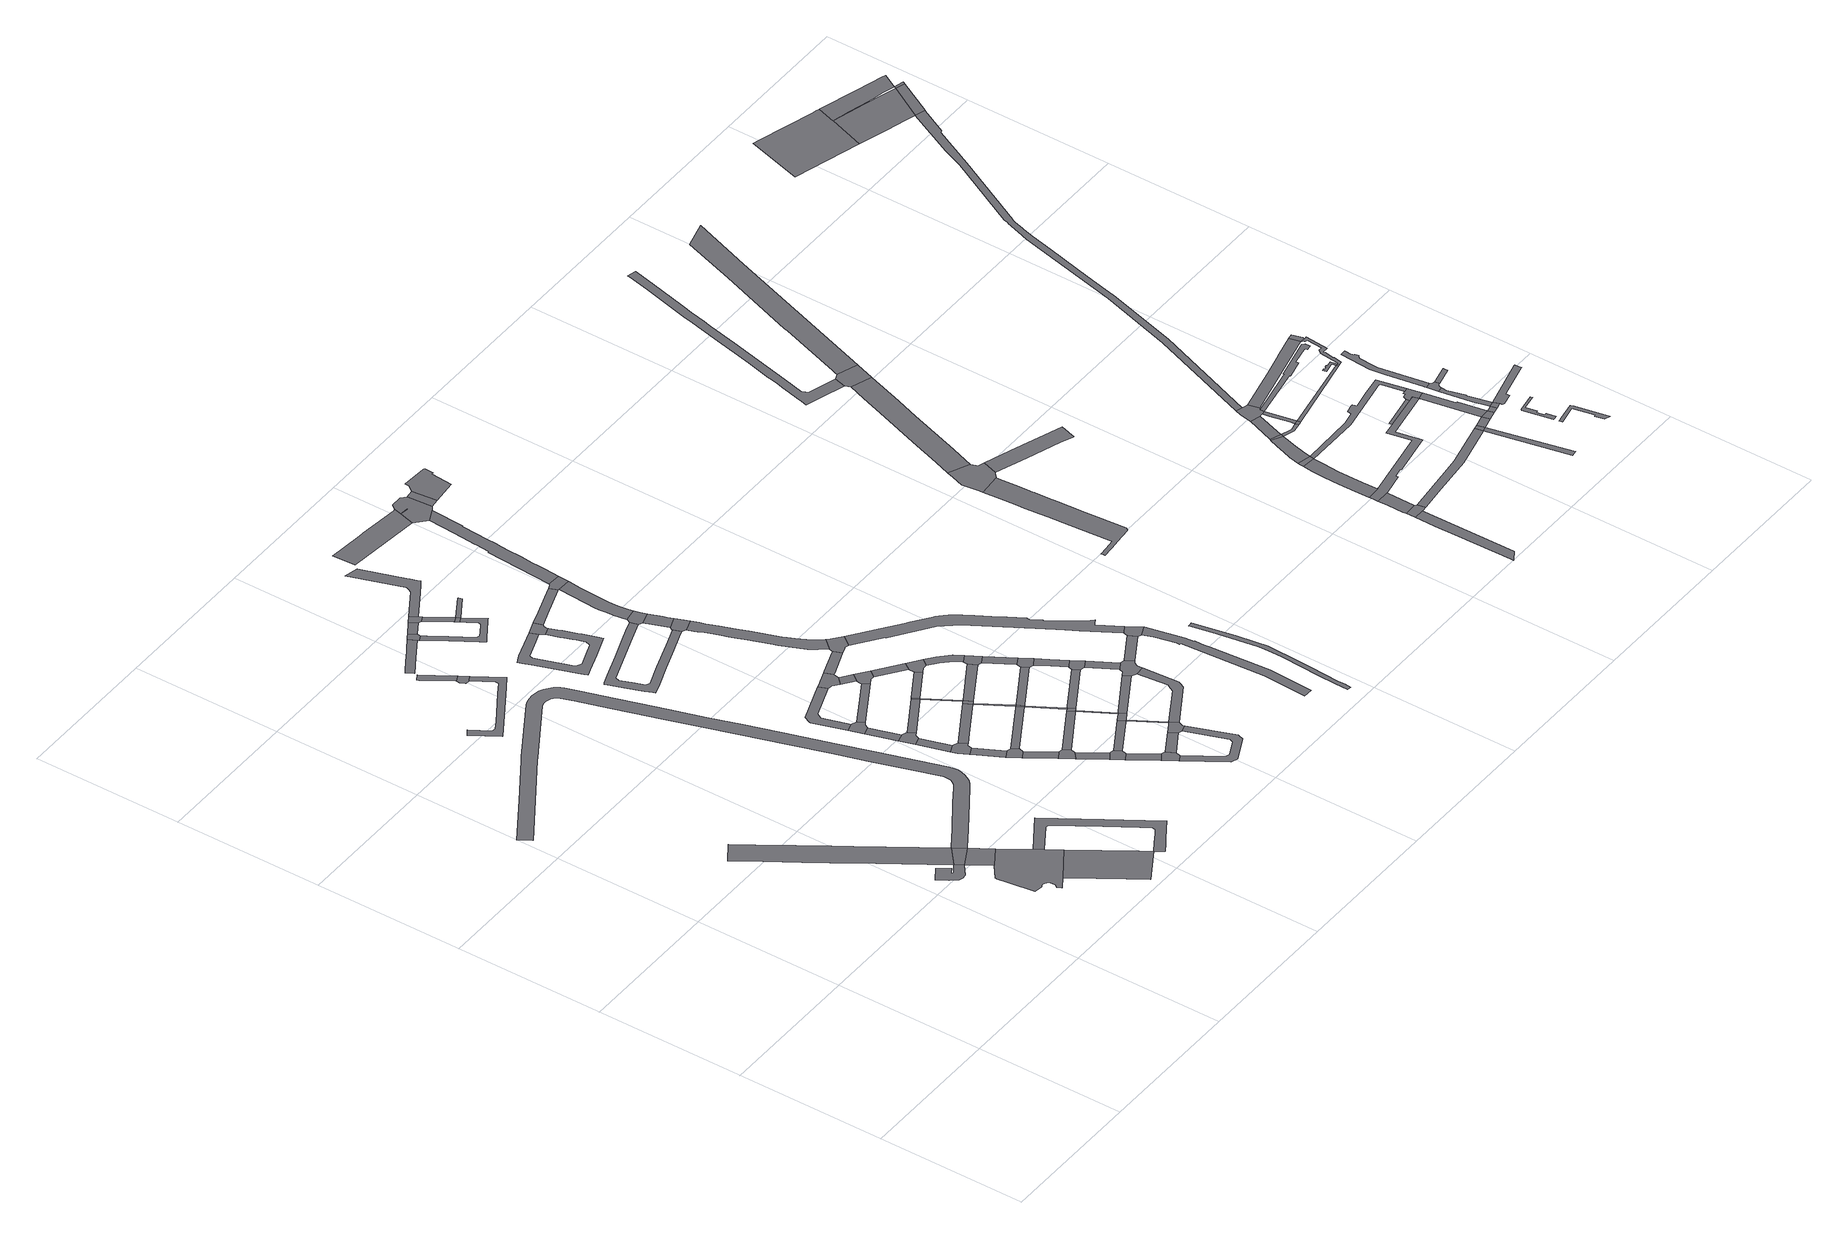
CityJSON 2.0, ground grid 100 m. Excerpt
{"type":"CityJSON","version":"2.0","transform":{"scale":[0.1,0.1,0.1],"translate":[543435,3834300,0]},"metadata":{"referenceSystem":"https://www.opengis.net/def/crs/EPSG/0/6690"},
"CityObjects":{
"road1":{"type":"Road","geometry":[{"type":"MultiSurface","lod":"1","boundaries":[[[0,1,2,3,4,5,6,7,8,9,10,11,12,13,14,15,16,17,18]]]}]},
"road2":{"type":"Road","geometry":[{"type":"MultiSurface","lod":"1","boundaries":[[[19,20,21,22,23,24,25,26,27,28,29,30,31,32,33,34,35,17]]]}]},
"road3":{"type":"Road","geometry":[{"type":"MultiSurface","lod":"1","boundaries":[[[18,17,35,36]]]}]},
"road4":{"type":"Road","attributes":{"RoadStructureAttribute.sectionType":"1"},"geometry":[{"type":"MultiSurface","lod":"1","boundaries":[[[37,38,36,35,39,40]]]}]},
"road5":{"type":"Road","geometry":[{"type":"MultiSurface","lod":"1","boundaries":[[[40,39,41,42,43,44,45,46,47,48,49,50,51,52,53,54,55,56]]]}]},
"road6":{"type":"Road","attributes":{"RoadStructureAttribute.sectionType":"1"},"geometry":[{"type":"MultiSurface","lod":"1","boundaries":[[[57,58,59,60,61,62,63,64,65,66,67,68,69,70,71,72,73,74,75,76,77,78,79,80,81,82,83,84,85,86,87,88,89,90,91,92,93,94,95,96,97,98,99,100,101,102,103,104,105,106,107,108,109,110,111,112,113,114,115,116,117,118,119,120,121,122,123,124,125,126,127,128,129,18,36]]]}]},
"road7":{"type":"Road","attributes":{"RoadStructureAttribute.sectionType":"1"},"geometry":[{"type":"MultiSurface","lod":"1","boundaries":[[[130,54,53,131,132,133,134]]]}]},
"road8":{"type":"Road","attributes":{"RoadStructureAttribute.sectionType":"1"},"geometry":[{"type":"MultiSurface","lod":"1","boundaries":[[[135,136,137,138,139,140,141,142,143,144,145,146,147,148]]]}]},
"road9":{"type":"Road","attributes":{"RoadStructureAttribute.sectionType":"1"},"geometry":[{"type":"MultiSurface","lod":"1","boundaries":[[[149,150,151,152,153,154,56,55,155,156,157,158,159,160,161,162,134,163]]]}]},
"road10":{"type":"Road","attributes":{"RoadStructureAttribute.sectionType":"1"},"geometry":[{"type":"MultiSurface","lod":"1","boundaries":[[[164,165,166,167,168,169]]]}]},
"road11":{"type":"Road","geometry":[{"type":"MultiSurface","lod":"1","boundaries":[[[169,168,170,171,172,173,140,139]]]}]},
"road12":{"type":"Road","attributes":{"RoadStructureAttribute.sectionType":"1"},"geometry":[{"type":"MultiSurface","lod":"1","boundaries":[[[174,175,176,177,178,179,180]]]}]},
"road13":{"type":"Road","geometry":[{"type":"MultiSurface","lod":"1","boundaries":[[[181,182,174,180,183,184,185]]]}]},
"road14":{"type":"Road","attributes":{"RoadStructureAttribute.sectionType":"1"},"geometry":[{"type":"MultiSurface","lod":"1","boundaries":[[[186,187,188,189]]]}]},
"road15":{"type":"Road","attributes":{"RoadStructureAttribute.sectionType":"1"},"geometry":[{"type":"MultiSurface","lod":"1","boundaries":[[[190,191,192,193]]]}]},
"road16":{"type":"Road","geometry":[{"type":"MultiSurface","lod":"1","boundaries":[[[194,195,196,197,187,186,198,199,200]]]}]},
"road17":{"type":"Road","geometry":[{"type":"MultiSurface","lod":"1","boundaries":[[[189,188,191,190,201,202,203]]]}]},
"road18":{"type":"Road","geometry":[{"type":"MultiSurface","lod":"1","boundaries":[[[204,193,192,205,206,207,208,209,210]]]}]},
"road19":{"type":"Road","attributes":{"RoadStructureAttribute.sectionType":"1"},"geometry":[{"type":"MultiSurface","lod":"1","boundaries":[[[207,206,211,212,213]]]}]},
"road20":{"type":"Road","attributes":{"RoadStructureAttribute.sectionType":"1"},"geometry":[{"type":"MultiSurface","lod":"1","boundaries":[[[214,181,185,215]]]}]},
"road21":{"type":"Road","geometry":[{"type":"MultiSurface","lod":"1","boundaries":[[[213,212,216,217,218,219]]]}]},
"road22":{"type":"Road","attributes":{"RoadStructureAttribute.sectionType":"1"},"geometry":[{"type":"MultiSurface","lod":"1","boundaries":[[[220,221,222,223,224,225,226,227,228,184,183,229,230,231,232,233,234,235,236,237,238,239,240,241]]]}]},
"road23":{"type":"Road","attributes":{"RoadStructureAttribute.sectionType":"1"},"geometry":[{"type":"MultiSurface","lod":"1","boundaries":[[[242,243,244,245,246,197,196,247,248,249,250,251]]]}]},
"road24":{"type":"Road","attributes":{"RoadStructureAttribute.sectionType":"1"},"geometry":[{"type":"MultiSurface","lod":"1","boundaries":[[[217,216,252,253]]]}]},
"road25":{"type":"Road","attributes":{"RoadStructureAttribute.sectionType":"1"},"geometry":[{"type":"MultiSurface","lod":"1","boundaries":[[[254,255,256,257,258,259,260,261,262,263,264,265,266,267,268,269,270,271,272,273,274,275,276,277,278,279,280,281,282,283,284,285,286,287,288,289,290,291,292,293,294,295,296,297,298,299]]]}]},
"road26":{"type":"Road","geometry":[{"type":"MultiSurface","lod":"1","boundaries":[[[300,214,215,301,302,303,304,305]]]}]},
"road27":{"type":"Road","geometry":[{"type":"MultiSurface","lod":"1","boundaries":[[[253,252,306,307,308,309]]]}]},
"road28":{"type":"Road","attributes":{"RoadStructureAttribute.sectionType":"1"},"geometry":[{"type":"MultiSurface","lod":"1","boundaries":[[[310,303,302,311,312,313,314]]]}]},
"road29":{"type":"Road","attributes":{"RoadStructureAttribute.sectionType":"1"},"geometry":[{"type":"MultiSurface","lod":"1","boundaries":[[[307,306,315,316]]]}]},
"road30":{"type":"Road","geometry":[{"type":"MultiSurface","lod":"1","boundaries":[[[314,313,317,241,240]]]}]},
"road31":{"type":"Road","attributes":{"RoadStructureAttribute.sectionType":"1"},"geometry":[{"type":"MultiSurface","lod":"1","boundaries":[[[318,319,203,202,320,321,322]]]}]},
"road32":{"type":"Road","attributes":{"RoadStructureAttribute.sectionType":"1"},"geometry":[{"type":"MultiSurface","lod":"1","boundaries":[[[323,324,325,326,327,328,329,330,331,332,333,334,335,336,337,338,339,340,341,342,343,344,345,346,347,348,349,350,351]]]}]},
"road33":{"type":"Road","attributes":{"RoadStructureAttribute.sectionType":"1"},"geometry":[{"type":"MultiSurface","lod":"1","boundaries":[[[352,353,200,199,354,355]]]}]},
"road34":{"type":"Road","geometry":[{"type":"MultiSurface","lod":"1","boundaries":[[[316,315,356,357,358,359]]]}]},
"road35":{"type":"Road","attributes":{"RoadStructureAttribute.sectionType":"1"},"geometry":[{"type":"MultiSurface","lod":"1","boundaries":[[[360,210,209,361,362]]]}]},
"road36":{"type":"Road","geometry":[{"type":"MultiSurface","lod":"1","boundaries":[[[363,254,299,364,278,277,365,366,367,368,369,370]]]}]},
"road37":{"type":"Road","attributes":{"RoadStructureAttribute.sectionType":"1"},"geometry":[{"type":"MultiSurface","lod":"1","boundaries":[[[357,356,371,372]]]}]},
"road38":{"type":"Road","attributes":{"RoadStructureAttribute.sectionType":"1"},"geometry":[{"type":"MultiSurface","lod":"1","boundaries":[[[373,374,219,218,375]]]}]},
"road39":{"type":"Road","geometry":[{"type":"MultiSurface","lod":"1","boundaries":[[[376,377,378,379,314,240]]]}]},
"road40":{"type":"Road","geometry":[{"type":"MultiSurface","lod":"1","boundaries":[[[372,371,380,381,382,383]]]}]},
"road41":{"type":"Road","geometry":[{"type":"MultiSurface","lod":"1","boundaries":[[[384,385,386,387,242,251,388,389,390,391,392]]]}]},
"road42":{"type":"Road","attributes":{"RoadStructureAttribute.sectionType":"1"},"geometry":[{"type":"MultiSurface","lod":"1","boundaries":[[[393,394,395,396,397,398,399,400,300,305,401,402,403,404,405,406,407,408,409,410]]]}]},
"road43":{"type":"Road","geometry":[{"type":"MultiSurface","lod":"1","boundaries":[[[411,318,322,412]]]}]},
"road44":{"type":"Road","attributes":{"RoadStructureAttribute.sectionType":"1"},"geometry":[{"type":"MultiSurface","lod":"1","boundaries":[[[413,309,308,414,415]]]}]},
"road45":{"type":"Road","attributes":{"RoadStructureAttribute.sectionType":"1"},"geometry":[{"type":"MultiSurface","lod":"1","boundaries":[[[412,322,416,417]]]}]},
"road46":{"type":"Road","attributes":{"RoadStructureAttribute.sectionType":"1"},"geometry":[{"type":"MultiSurface","lod":"1","boundaries":[[[418,391,390,419,420]]]}]},
"road47":{"type":"Road","attributes":{"RoadStructureAttribute.sectionType":"1"},"geometry":[{"type":"MultiSurface","lod":"1","boundaries":[[[421,359,358,422,423]]]}]},
"road48":{"type":"Road","geometry":[{"type":"MultiSurface","lod":"1","boundaries":[[[417,416,360,362,424,425]]]}]},
"road49":{"type":"Road","attributes":{"RoadStructureAttribute.sectionType":"1"},"geometry":[{"type":"MultiSurface","lod":"1","boundaries":[[[424,362,373,426]]]}]},
"road50":{"type":"Road","attributes":{"RoadStructureAttribute.sectionType":"1"},"geometry":[{"type":"MultiSurface","lod":"1","boundaries":[[[427,383,382,428]]]}]},
"road51":{"type":"Road","geometry":[{"type":"MultiSurface","lod":"1","boundaries":[[[429,420,419,430,352,355,431,432,433]]]}]},
"road52":{"type":"Road","attributes":{"RoadStructureAttribute.sectionType":"1"},"geometry":[{"type":"MultiSurface","lod":"1","boundaries":[[[434,435,436,363,370,437,438,439]]]}]},
"road53":{"type":"Road","attributes":{"RoadStructureAttribute.sectionType":"1"},"geometry":[{"type":"MultiSurface","lod":"1","boundaries":[[[440,441,442,443,444,445,446,447,448,449,381,380]]]}]},
"road54":{"type":"Road","attributes":{"RoadStructureAttribute.sectionType":"1"},"geometry":[{"type":"MultiSurface","lod":"1","boundaries":[[[450,411,412,451]]]}]},
"road55":{"type":"Road","geometry":[{"type":"MultiSurface","lod":"1","boundaries":[[[426,373,375,452]]]}]},
"road56":{"type":"Road","attributes":{"RoadStructureAttribute.sectionType":"1"},"geometry":[{"type":"MultiSurface","lod":"1","boundaries":[[[453,454,455,384,392,456,457,458]]]}]},
"road57":{"type":"Road","attributes":{"RoadStructureAttribute.sectionType":"1"},"geometry":[{"type":"MultiSurface","lod":"1","boundaries":[[[452,375,459,460]]]}]},
"road58":{"type":"Road","geometry":[{"type":"MultiSurface","lod":"1","boundaries":[[[461,462,463,464,323,351,465,466,467]]]}]},
"road59":{"type":"Road","geometry":[{"type":"MultiSurface","lod":"1","boundaries":[[[460,459,468,413,415,469,470]]]}]},
"road60":{"type":"Road","attributes":{"RoadStructureAttribute.sectionType":"1"},"geometry":[{"type":"MultiSurface","lod":"1","boundaries":[[[433,432,471,472]]]}]},
"road61":{"type":"Road","attributes":{"RoadStructureAttribute.sectionType":"1"},"geometry":[{"type":"MultiSurface","lod":"1","boundaries":[[[473,474,467,466,475,476,477]]]}]},
"road62":{"type":"Road","geometry":[{"type":"MultiSurface","lod":"1","boundaries":[[[477,476,478,341,340,479,480,481]]]}]},
"road63":{"type":"Road","attributes":{"RoadStructureAttribute.sectionType":"1"},"geometry":[{"type":"MultiSurface","lod":"1","boundaries":[[[469,415,482,483]]]}]},
"road64":{"type":"Road","geometry":[{"type":"MultiSurface","lod":"1","boundaries":[[[483,482,421,423,484,485]]]}]},
"road65":{"type":"Road","geometry":[{"type":"MultiSurface","lod":"1","boundaries":[[[486,487,488,427,428,445,444,489,490]]]}]},
"road66":{"type":"Road","attributes":{"RoadStructureAttribute.sectionType":"1"},"geometry":[{"type":"MultiSurface","lod":"1","boundaries":[[[484,423,487,486]]]}]},
"road67":{"type":"Road","attributes":{"RoadStructureAttribute.sectionType":"1"},"geometry":[{"type":"MultiSurface","lod":"1","boundaries":[[[491,417,425,492]]]}]},
"road68":{"type":"Road","attributes":{"RoadStructureAttribute.sectionType":"1"},"geometry":[{"type":"MultiSurface","lod":"1","boundaries":[[[493,494,495,496,497,498,499,500,501,502,463,462,503,504,505,506,507,508,509]]]}]},
"road69":{"type":"Road","attributes":{"RoadStructureAttribute.sectionType":"1"},"geometry":[{"type":"MultiSurface","lod":"1","boundaries":[[[510,511,512,513,514,515,516,517,518,519,520,521,522,523,481,480,524,525,526,527,528,529,530,531,532,533,534,535,536,537,538,539,540,541,542,543,544,545]]]}]},
"road70":{"type":"Road","geometry":[{"type":"MultiSurface","lod":"1","boundaries":[[[472,471,450,451,546,547,548]]]}]},
"road71":{"type":"Road","attributes":{"RoadStructureAttribute.sectionType":"1"},"geometry":[{"type":"MultiSurface","lod":"1","boundaries":[[[549,550,426,452,551,552,553]]]}]},
"road72":{"type":"Road","geometry":[{"type":"MultiSurface","lod":"1","boundaries":[[[554,555,556,557,434,439,558,493,509,559,560]]]}]},
"road73":{"type":"Road","geometry":[{"type":"MultiSurface","lod":"1","boundaries":[[[561,545,544,562,453,458,563,564,565,566]]]}]},
"road74":{"type":"Road","attributes":{"RoadStructureAttribute.sectionType":"1"},"geometry":[{"type":"MultiSurface","lod":"1","boundaries":[[[567,568,569,460,470,570]]]}]},
"road75":{"type":"Road","attributes":{"RoadStructureAttribute.sectionType":"1"},"geometry":[{"type":"MultiSurface","lod":"1","boundaries":[[[571,572,548,547,573,574,575,576]]]}]},
"road76":{"type":"Road","attributes":{"RoadStructureAttribute.sectionType":"1"},"geometry":[{"type":"MultiSurface","lod":"1","boundaries":[[[577,578,579,580,581,582,583,584]]]}]},
"road77":{"type":"Road","attributes":{"RoadStructureAttribute.sectionType":"1"},"geometry":[{"type":"MultiSurface","lod":"1","boundaries":[[[585,586,483,485,587]]]}]},
"road78":{"type":"Road","geometry":[{"type":"MultiSurface","lod":"1","boundaries":[[[576,575,491,492,588,589]]]}]},
"road79":{"type":"Road","attributes":{"RoadStructureAttribute.sectionType":"1"},"geometry":[{"type":"MultiSurface","lod":"1","boundaries":[[[590,591,592,593,594,595,596,597,486,490]]]}]},
"road80":{"type":"Road","attributes":{"RoadStructureAttribute.sectionType":"1"},"geometry":[{"type":"MultiSurface","lod":"1","boundaries":[[[589,588,598,599]]]}]},
"road81":{"type":"Road","geometry":[{"type":"MultiSurface","lod":"1","boundaries":[[[599,598,549,553,600,601]]]}]},
"road82":{"type":"Road","attributes":{"RoadStructureAttribute.sectionType":"1"},"geometry":[{"type":"MultiSurface","lod":"1","boundaries":[[[602,603,604,605,606,607,608,609,610,611,612,613,614,615,616,617,618,619,620,621,554,560]]]}]},
"road83":{"type":"Road","attributes":{"RoadStructureAttribute.sectionType":"1"},"geometry":[{"type":"MultiSurface","lod":"1","boundaries":[[[622,601,600,623,624,625]]]}]},
"road84":{"type":"Road","geometry":[{"type":"MultiSurface","lod":"1","boundaries":[[[625,624,567,570,626,627]]]}]},
"road85":{"type":"Road","attributes":{"RoadStructureAttribute.sectionType":"1"},"geometry":[{"type":"MultiSurface","lod":"1","boundaries":[[[627,626,628,629]]]}]},
"road86":{"type":"Road","geometry":[{"type":"MultiSurface","lod":"1","boundaries":[[[630,629,628,631,585,587,594,593,632,633,634,635]]]}]},
"road87":{"type":"Road","attributes":{"RoadStructureAttribute.sectionType":"1"},"geometry":[{"type":"MultiSurface","lod":"1","boundaries":[[[636,637,638,639,640,641,642,643,644,645,646,647,648,649,650,651,652,653,654,655,656,657,658,659,660,661,662,663,664,665,566,565,666,667,668,669,670,671,672,673,674,675,676]]]}]},
"road88":{"type":"Road","geometry":[{"type":"MultiSurface","lod":"1","boundaries":[[[582,615,614,677,678,679,680,681,584,583],[682,683,583]]]}]},
"road89":{"type":"Road","geometry":[{"type":"MultiSurface","lod":"1","boundaries":[[[684,678,677,685]]]}]},
"road90":{"type":"Road","attributes":{"RoadStructureAttribute.sectionType":"1"},"geometry":[{"type":"MultiSurface","lod":"1","boundaries":[[[686,635,634,687]]]}]},
"road91":{"type":"Road","attributes":{"RoadStructureAttribute.sectionType":"1"},"geometry":[{"type":"MultiSurface","lod":"1","boundaries":[[[688,689,690,691,692,693,694,695,696,697,698,699,700,701,702,703,704]]]}]},
"road92":{"type":"Road","geometry":[{"type":"MultiSurface","lod":"1","boundaries":[[[705,706,684,685,707,708,709,710,711,712]]]}]},
"road93":{"type":"Road","geometry":[{"type":"MultiSurface","lod":"1","boundaries":[[[676,675,713,714,686,687,715,716,695,694]]]}]},
"road94":{"type":"Road","attributes":{"RoadStructureAttribute.sectionType":"1"},"geometry":[{"type":"MultiSurface","lod":"1","boundaries":[[[717,718,719,720,721,722,723,724,725,726,727,728,729,730,731,732,733,734,735,736,737]]]}]},
"road95":{"type":"Road","attributes":{"RoadStructureAttribute.sectionType":"1"},"geometry":[{"type":"MultiSurface","lod":"1","boundaries":[[[738,739,740,741,742,743,744,745,746,747,748,749,750,751,752,753,754,755,756,757,758,759,760,761,762,763,764,765,766,767,768,769,770]]]}]},
"road96":{"type":"Road","geometry":[{"type":"MultiSurface","lod":"1","boundaries":[[[771,772,773,774,775,770,769,776,777,778,779,780]]]}]},
"road97":{"type":"Road","attributes":{"RoadStructureAttribute.sectionType":"1"},"geometry":[{"type":"MultiSurface","lod":"1","boundaries":[[[781,782,783,784,785,771,780,786,787,788,789,790]]]}]},
"road98":{"type":"Road","attributes":{"RoadStructureAttribute.sectionType":"1"},"geometry":[{"type":"MultiSurface","lod":"1","boundaries":[[[791,792,793,794,795,796,797,798,778,777]]]}]},
"road99":{"type":"Road","attributes":{"RoadStructureAttribute.sectionType":"1"},"geometry":[{"type":"MultiSurface","lod":"1","boundaries":[[[799,800,801,802,803,804,805,806,807,808]]]}]},
"road100":{"type":"Road","geometry":[{"type":"MultiSurface","lod":"1","boundaries":[[[809,810,811,802,801,812,813,814]]]}]},
"road101":{"type":"Road","geometry":[{"type":"MultiSurface","lod":"1","boundaries":[[[815,816,817,810,809,818,819]]]}]},
"road102":{"type":"Road","geometry":[{"type":"MultiSurface","lod":"1","boundaries":[[[820,821,822,781,790,823]]]}]},
"road103":{"type":"Road","attributes":{"RoadStructureAttribute.sectionType":"1"},"geometry":[{"type":"MultiSurface","lod":"1","boundaries":[[[824,825,826,827,828,829,830,831,832,833,834,835,836,837]]]}]},
"road104":{"type":"Road","attributes":{"RoadStructureAttribute.sectionType":"1"},"geometry":[{"type":"MultiSurface","lod":"1","boundaries":[[[838,839,840,841,842,843,844,845,846,847,848,849,850,851,852,853,854,855,856,822,821,857,858,859,860,861,862,863,864,865,866,867,868,869]]]}]},
"road105":{"type":"Road","geometry":[{"type":"MultiSurface","lod":"1","boundaries":[[[870,871,824,837,872]]]}]},
"road106":{"type":"Road","attributes":{"RoadStructureAttribute.sectionType":"1"},"geometry":[{"type":"MultiSurface","lod":"1","boundaries":[[[873,874,875,876,870,872,877,878,879,880]]]}]},
"road107":{"type":"Road","geometry":[{"type":"MultiSurface","lod":"1","boundaries":[[[881,873,880,882]]]}]},
"road108":{"type":"Road","attributes":{"RoadStructureAttribute.sectionType":"1"},"geometry":[{"type":"MultiSurface","lod":"1","boundaries":[[[883,884,885,814,813,886,887,888,889]]]}]},
"road109":{"type":"Road","attributes":{"RoadStructureAttribute.sectionType":"1"},"geometry":[{"type":"MultiSurface","lod":"1","boundaries":[[[890,881,882,891,892,893]]]}]},
"road110":{"type":"Road","attributes":{"RoadStructureAttribute.sectionType":"1"},"geometry":[{"type":"MultiSurface","lod":"1","boundaries":[[[894,882,880,895,896,897,898]]]}]},
"road111":{"type":"Road","attributes":{"RoadStructureAttribute.sectionType":"1"},"geometry":[{"type":"MultiSurface","lod":"1","boundaries":[[[899,900,901,832,831,902,815,819,903,904,905,906,907,908,909]]]}]},
"road112":{"type":"Road","geometry":[{"type":"MultiSurface","lod":"1","boundaries":[[[910,898,897,911]]]}]},
"road113":{"type":"Road","geometry":[{"type":"MultiSurface","lod":"1","boundaries":[[[912,913,914,915,890,893,916,917,918,919,920,921,922,923,924,925]]]}]},
"road114":{"type":"Road","attributes":{"RoadStructureAttribute.sectionType":"1"},"geometry":[{"type":"MultiSurface","lod":"1","boundaries":[[[918,917,926,927,898,910]]]}]},
"road115":{"type":"Road","attributes":{"RoadStructureAttribute.sectionType":"1"},"geometry":[{"type":"MultiSurface","lod":"1","boundaries":[[[928,929,930,931,932,933,934,935,936,937,820,823]]]}]},
"road116":{"type":"Road","attributes":{"RoadStructureAttribute.sectionType":"1"},"geometry":[{"type":"MultiSurface","lod":"1","boundaries":[[[938,939,940,941,942,943,944,945,872,837,946,947,948,949,950]]]}]},
"road117":{"type":"Road","attributes":{"RoadStructureAttribute.sectionType":"1"},"geometry":[{"type":"MultiSurface","lod":"1","boundaries":[[[951,952,889,953,954]]]}]},
"road118":{"type":"Road","geometry":[{"type":"MultiSurface","lod":"1","boundaries":[[[955,956,957,958]]]}]},
"road119":{"type":"Road","attributes":{"RoadStructureAttribute.sectionType":"1"},"geometry":[{"type":"MultiSurface","lod":"1","boundaries":[[[959,910,911,960]]]}]},
"road120":{"type":"Road","geometry":[{"type":"MultiSurface","lod":"1","boundaries":[[[961,883,889,952]]]}]},
"road121":{"type":"Road","attributes":{"RoadStructureAttribute.sectionType":"1"},"geometry":[{"type":"MultiSurface","lod":"1","boundaries":[[[962,961,952,963,964]]]}]},
"road122":{"type":"Road","attributes":{"RoadStructureAttribute.sectionType":"1"},"geometry":[{"type":"MultiSurface","lod":"1","boundaries":[[[965,966,967,968,969,970,971,972,973,974,975,976,977,919,918]]]}]},
"road123":{"type":"Road","attributes":{"RoadStructureAttribute.sectionType":"1"},"geometry":[{"type":"MultiSurface","lod":"1","boundaries":[[[978,979,980,981,982,922,921,983]]]}]},
"road124":{"type":"Road","geometry":[{"type":"MultiSurface","lod":"1","boundaries":[[[984,962,964,985]]]}]},
"road125":{"type":"Road","attributes":{"RoadStructureAttribute.sectionType":"1"},"geometry":[{"type":"MultiSurface","lod":"1","boundaries":[[[986,987,988,909,962,984]]]}]},
"road126":{"type":"Road","geometry":[{"type":"MultiSurface","lod":"1","boundaries":[[[989,950,949,990,991,992,993,955,958,994,995,899,909,988]]]}]},
"road127":{"type":"Road","attributes":{"RoadStructureAttribute.sectionType":"1"},"geometry":[{"type":"MultiSurface","lod":"1","boundaries":[[[996,997,984,985,998]]]}]},
"road128":{"type":"Road","geometry":[{"type":"MultiSurface","lod":"1","boundaries":[[[999,996,998,1000]]]}]},
"road129":{"type":"Road","attributes":{"RoadStructureAttribute.sectionType":"1"},"geometry":[{"type":"MultiSurface","lod":"1","boundaries":[[[1001,1002,1003,1004,1005,1006,1007,996,999]]]}]},
"road130":{"type":"Road","geometry":[{"type":"MultiSurface","lod":"1","boundaries":[[[1008,1009,1010,1011,1012,1013,1014,1015,1016,1017,959,1018]]]}]},
"road131":{"type":"Road","geometry":[{"type":"MultiSurface","lod":"1","boundaries":[[[1019,1020,1021,1022,1023,1024,1025,1026,1027,1028,1029,1030]]]}]},
"road132":{"type":"Road","geometry":[{"type":"MultiSurface","lod":"1","boundaries":[[[1031,1032,1033,1005,1004,1034,1035,1036,1037]]]}]},
"road133":{"type":"Road","geometry":[{"type":"MultiSurface","lod":"1","boundaries":[[[1038,1039,1040,1041,1042,1043,1044,1045,1046,1047,1048]]]}]},
"road134":{"type":"Road","geometry":[{"type":"MultiSurface","lod":"1","boundaries":[[[1018,959,960,1049]]]}]},
"road135":{"type":"Road","attributes":{"RoadStructureAttribute.sectionType":"1"},"geometry":[{"type":"MultiSurface","lod":"1","boundaries":[[[1050,1051,1052,1053,1054,1055,1056,1057,1058,1059,1060,1061,1062,1063,1064,1065,1033,1032]]]}]},
"road136":{"type":"Road","attributes":{"RoadStructureAttribute.sectionType":"1"},"geometry":[{"type":"MultiSurface","lod":"1","boundaries":[[[983,1066,1067,1068,1069,1070,1071,1072,1073,1074,1018,1049,1075,1076,1077,1078,1079,1080,1081,1082,1083,1084]]]}]},
"road137":{"type":"Road","geometry":[{"type":"MultiSurface","lod":"1","boundaries":[[[1085,1086,1037,1036]]]}]},
"road138":{"type":"Road","attributes":{"RoadStructureAttribute.sectionType":"1"},"geometry":[{"type":"MultiSurface","lod":"1","boundaries":[[[1087,1088,1089,1090,1091,1092,1093,1094,1095,1096,1097,1098,999,1000]]]}]},
"road139":{"type":"Road","geometry":[{"type":"MultiSurface","lod":"1","boundaries":[[[1099,978,983,1084,1100]]]}]},
"road140":{"type":"Road","attributes":{"RoadStructureAttribute.sectionType":"1"},"geometry":[{"type":"MultiSurface","lod":"1","boundaries":[[[1101,1102,1103,1104,1105,1106,1107,1108,1109,1110,1111,912,925,1112,1113,1114,1115,1116,1117,1118,1119,1120,1121,1122,1123,1124,1125,1126,1127,1128]]]}]},
"road141":{"type":"Road","geometry":[{"type":"MultiSurface","lod":"1","boundaries":[[[1129,1130,1131,1132,1133,1134,1135,1136,1137]]]}]},
"road142":{"type":"Road","attributes":{"function":"1","RoadStructureAttribute.sectionType":"7"},"geometry":[{"type":"MultiSurface","lod":"1","boundaries":[[[1138,1139,1135,1134,1140,1141,1142,1143,1101,1144]]]}]},
"road143":{"type":"Road","attributes":{"function":"2","RoadStructureAttribute.sectionType":"7"},"geometry":[{"type":"MultiSurface","lod":"1","boundaries":[[[1145,1146,1147,1148,1137,1136,1149,1150,1151,1152,1153,1154,1155,1156]]]}]},
"road144":{"type":"Road","geometry":[{"type":"MultiSurface","lod":"1","boundaries":[[[1144,1101,1128,1157]]]}]},
"road145":{"type":"Road","attributes":{"RoadStructureAttribute.sectionType":"1"},"geometry":[{"type":"MultiSurface","lod":"1","boundaries":[[[1155,1158,1144,1157,1159,1160]]]}]}
},
"vertices":[
[1080,1654,0],[1065,1676,0],[1056,1690,0],[1038,1717,0],[1009,1762,0],[895,1933,0],[852,1998,0],[677,2261,0],[551,2177,0],[666,2006,0],[791,1816,0],[882,1680,0],[886,1675,0],[913,1634,0],[942,1590,0],[954,1572,0],[1032,1456,0],[1281,1082,0],[1396,1180,0],
[1226,1041,0],[1211,1040,0],[1213,1050,0],[1245,1071,0],[1194,1149,0],[1108,1090,0],[1151,1022,0],[1178,985,0],[1187,976,0],[1194,973,0],[1209,970,0],[1216,969,0],[1229,970,0],[1241,973,0],[1246,976,0],[1274,999,0],[1316,1030,0],
[1448,1102,0],
[1486,1045,0],[1455,1091,0],[1412,884,0],[1538,968,0],
[1323,817,0],[1321,802,0],[1334,722,0],[1358,554,0],[1411,548,0],[1420,553,0],[1438,555,0],[1458,545,0],[1471,531,0],[1471,491,0],[1456,473,0],[1473,445,0],[1547,492,0],[1760,634,0],[1697,728,0],[1661,783,0],
[1453,1105,0],[1592,1196,0],[1790,1329,0],[1905,1404,0],[1934,1426,0],[1953,1444,0],[1971,1469,0],[1984,1496,0],[1994,1524,0],[1998,1554,0],[1997,1584,0],[1991,1614,0],[1854,2052,0],[1787,2270,0],[1687,2591,0],[1615,2816,0],[1548,3029,0],[1481,3248,0],[1423,3432,0],[1383,3559,0],[1319,3770,0],[1290,3858,0],[1279,3880,0],[1276,3886,0],[1257,3910,0],[1235,3931,0],[1210,3948,0],[1183,3960,0],[1153,3968,0],[1123,3971,0],[1093,3969,0],[1064,3962,0],[1036,3950,0],[634,3703,0],[608,3685,0],[304,3487,0],[2,3290,0],[54,3211,0],[356,3408,0],[659,3605,0],[684,3622,0],[1079,3865,0],[1093,3871,0],[1107,3875,0],[1122,3875,0],[1136,3874,0],[1151,3870,0],[1164,3864,0],[1176,3856,0],[1187,3846,0],[1201,3822,0],[1229,3741,0],[1292,3531,0],[1333,3404,0],[1390,3220,0],[1458,3001,0],[1525,2787,0],[1616,2499,0],[1697,2242,0],[1764,2024,0],[1841,1777,0],[1899,1591,0],[1902,1574,0],[1903,1560,0],[1901,1545,0],[1896,1532,0],[1890,1519,0],[1881,1507,0],[1872,1498,0],[1851,1482,0],[1737,1408,0],[1540,1275,0],[1402,1185,0],
[2001,272,0],[1559,477,0],[1752,183,0],[1833,67,0],[2050,199,0],
[725,3900,0],[777,3933,0],[1094,4134,0],[1177,4187,0],[1060,4369,0],[1023,4345,0],[1107,4216,0],[1102,4193,0],[1023,4143,0],[810,4006,0],[757,3973,0],[729,3977,0],[653,4099,0],[614,4074,0],
[2144,181,0],[2184,207,0],[2320,296,0],[2182,507,0],[2119,603,0],[1898,938,0],[1865,838,0],[1888,835,0],[2064,568,0],[2183,387,0],[2219,331,0],[2215,305,0],[2184,284,0],[2114,239,0],[2086,144,0],
[1004,4455,0],[895,4626,0],[855,4600,0],[862,4589,0],[980,4410,0],[1022,4428,0],
[978,4382,0],[976,4381,0],[993,4350,0],[996,4349,0],
[1125,4858,0],[978,4764,0],[973,4761,0],[868,4693,0],[899,4646,0],[1018,4722,0],[1152,4808,0],
[1164,4883,0],[1148,4873,0],[1158,4798,0],[1194,4816,0],[1200,4841,0],
[2010,2204,0],[1953,2186,0],[2013,1989,0],[2070,2006,0],
[2100,1906,0],[2044,1889,0],[2106,1687,0],[2161,1710,0],
[1998,2293,0],[1992,2296,0],[1980,2301,0],[1923,2283,0],[2021,2232,0],[2042,2244,0],[2016,2286,0],
[2113,1935,0],[2133,1947,0],[2107,1991,0],
[2170,1707,0],[2119,1642,0],[2152,1580,0],[2206,1608,0],[2215,1636,0],[2230,1645,0],[2200,1696,0],
[2171,1543,0],[2250,1393,0],[2304,1422,0],
[1253,4940,0],[1283,4892,0],
[2304,1311,0],[2354,1344,0],[2362,1374,0],[2333,1414,0],
[1451,4665,0],[1487,4609,0],[1481,4585,0],[1421,4547,0],[1395,4531,0],[1372,4538,0],[1283,4679,0],[1215,4784,0],[1195,4815,0],[1167,4785,0],[1255,4650,0],[1350,4500,0],[1356,4490,0],[1363,4479,0],[1371,4467,0],[1419,4498,0],[1446,4516,0],[1538,4575,0],[1551,4583,0],[1540,4599,0],[1463,4717,0],[1431,4696,0],
[2147,2655,0],[1877,2555,0],[1857,2514,0],[1854,2507,0],[1856,2501,0],[1926,2480,0],[1937,2502,0],[1943,2515,0],[2161,2595,0],[2169,2598,0],
[2419,1137,0],[2469,1170,0],
[1581,4312,0],[1530,4294,0],[1377,4241,0],[1338,4224,0],[1323,4217,0],[1333,4187,0],[1351,4132,0],[1363,4100,0],[1429,3914,0],[1445,3867,0],[1457,3834,0],[1458,3831,0],[1466,3812,0],[1509,3827,0],[1640,3874,0],[1771,3921,0],[1788,3928,0],[1776,3968,0],[1758,4026,0],[1747,4056,0],[1744,4066,0],[1708,4167,0],[1705,4176,0],[1680,4244,0],[1624,4224,0],[1653,4141,0],[1655,4135,0],[1679,4069,0],[1681,4063,0],[1701,4007,0],[1705,3994,0],[1695,3964,0],[1692,3957,0],[1617,3930,0],[1528,3898,0],[1493,3914,0],[1490,3919,0],[1483,3939,0],[1473,3970,0],[1429,4091,0],[1408,4152,0],[1406,4161,0],[1409,4178,0],[1414,4190,0],[1537,4233,0],[1601,4256,0],
[1301,4971,0],[1300,4888,0],[1307,4887,0],[1342,4906,0],[1340,4910,0],[1331,4924,0],
[2475,1052,0],[2520,1092,0],[2524,1120,0],[2498,1163,0],
[1392,4828,0],[1314,4875,0],[1370,4790,0],[1412,4726,0],[1449,4741,0],
[2583,887,0],[2633,920,0],
[1424,4706,0],
[2367,2147,0],[2166,2026,0],[2167,1968,0],[2380,2096,0],[2393,2104,0],
[1994,3887,0],[1941,3869,0],[1822,3826,0],[1691,3777,0],[1527,3717,0],[1462,3693,0],[1451,3688,0],[1459,3666,0],[1493,3573,0],[1535,3458,0],[1553,3410,0],[1559,3395,0],[1587,3405,0],[1636,3423,0],[1780,3475,0],[1936,3532,0],[2054,3575,0],[2102,3592,0],[2082,3643,0],[1945,3593,0],[1755,3525,0],[1611,3472,0],[1584,3486,0],[1561,3548,0],[1528,3637,0],[1538,3664,0],[1726,3733,0],[1886,3792,0],[2010,3836,0],
[2316,2464,0],[2163,2373,0],[2164,2316,0],[2342,2422,0],
[2633,811,0],[2683,843,0],[2691,872,0],[2664,914,0],
[2510,1880,0],[2303,1689,0],[2536,1826,0],
[1669,4343,0],[1608,4249,0],[1676,4256,0],[1676,4268,0],[1677,4270,0],[1678,4272,0],[1681,4279,0],[1689,4287,0],
[2748,636,0],[2798,669,0],
[2665,1611,0],[2652,1603,0],[2687,1566,0],
[1608,4806,0],[1606,4819,0],[1603,4833,0],[1599,4831,0],
[2805,548,0],[2848,576,0],[2854,605,0],[2827,661,0],
[2271,2701,0],[2247,2692,0],[2193,2672,0],[2160,2660,0],[2189,2595,0],[2199,2594,0],[2241,2563,0],[2284,2606,0],[2292,2643,0],
[1388,5486,0],[1491,5180,0],[1508,5134,0],[1507,5132,0],[1499,5112,0],[1492,5094,0],[1488,5090,0],[1349,5001,0],[1425,4983,0],[1509,5037,0],[1572,5077,0],[1600,5096,0],[1603,5099,0],[1600,5108,0],[1581,5160,0],[1573,5180,0],[1485,5448,0],[1480,5464,0],
[2376,2152,0],[2402,2109,0],
[2798,1342,0],[2811,1291,0],[2824,1299,0],
[2523,1888,0],[2531,1893,0],
[2302,2592,0],[2321,2503,0],[2357,2552,0],
[2899,1054,0],[2912,1003,0],[2925,1011,0],
[2544,1831,0],[2557,1839,0],
[2674,1616,0],
[2979,752,0],[3010,699,0],
[2394,2524,0],[2318,2484,0],[2377,2443,0],[2408,2440,0],[2443,2488,0],
[1978,4452,0],[1966,4448,0],[1763,4376,0],[1783,4320,0],[1988,4395,0],[1997,4398,0],
[2971,294,0],[3016,281,0],[3181,361,0],[3196,401,0],[3085,706,0],[3038,689,0],[3135,418,0],[3126,391,0],[3025,342,0],[2996,350,0],
[2580,2275,0],[2606,2232,0],
[2695,1571,0],
[2460,2770,0],[2450,2767,0],[2281,2704,0],[2303,2647,0],[2471,2710,0],[2481,2714,0],
[2814,1352,0],[2823,1357,0],
[2103,3892,0],[2094,3928,0],[2010,3914,0],[1997,3888,0],[2012,3834,0],[2037,3823,0],[2117,3847,0],
[2806,1348,0],[2833,1304,0],[2849,1314,0],
[2580,2315,0],[2614,2362,0],
[2157,3739,0],[2149,3760,0],[2062,3754,0],[2094,3670,0],[2172,3699,0],
[2083,3645,0],[2104,3593,0],[2129,3578,0],[2207,3607,0],
[2950,1085,0],[2958,1090,0],
[2934,1016,0],[2984,1046,0],
[3061,801,0],[3053,795,0],[3041,788,0],[3081,719,0],[3091,748,0],
[2818,2063,0],[2844,2009,0],
[2005,4396,0],[2004,4388,0],[1992,4201,0],[1988,4130,0],[1988,4098,0],[1989,4067,0],[1992,4032,0],[1995,4002,0],[1999,3968,0],[2004,3940,0],[2085,3971,0],[2077,4029,0],[2074,4096,0],[2080,4193,0],[2086,4290,0],[2087,4303,0],[2094,4390,0],
[2507,2881,0],[2493,2899,0],[2478,2922,0],[2458,2957,0],[2428,3017,0],[2408,3062,0],[2398,3089,0],[2392,3105,0],[2336,3258,0],[2302,3347,0],[2267,3444,0],[2246,3502,0],[2239,3520,0],[2226,3556,0],[2145,3532,0],[2152,3515,0],[2156,3505,0],[2160,3506,0],[2165,3493,0],[2177,3460,0],[2200,3396,0],[2221,3340,0],[2239,3289,0],[2254,3250,0],[2284,3169,0],[2315,3086,0],[2319,3075,0],[2316,3074,0],[2322,3059,0],[2372,2938,0],[2392,2899,0],[2403,2878,0],[2416,2860,0],[2426,2848,0],[2466,2800,0],[2524,2863,0],
[2637,2251,0],[2667,2250,0],[2701,2297,0],
[2974,1794,0],[2805,1694,0],[2708,1578,0],[2904,1694,0],[2998,1750,0],
[2010,4470,0],[2008,4465,0],[2004,4461,0],[2001,4460,0],[2002,4398,0],[2096,4420,0],[2099,4464,0],
[2544,2844,0],[2461,2777,0],[2523,2729,0],[2528,2731,0],[2558,2725,0],[2610,2793,0],
[3126,1539,0],[2835,1365,0],[2831,1363,0],[3152,1494,0],
[2836,2179,0],[2766,2249,0],[2730,2202,0],[2792,2140,0],[2819,2092,0],[2869,2123,0],
[2035,5594,0],[1768,5622,0],[1736,5624,0],[1494,5649,0],[1505,5495,0],[2007,5443,0],[2035,5545,0],[2048,5595,0],
[3250,1264,0],[2971,1097,0],[3277,1219,0],
[2873,2002,0],[2924,2032,0],
[3368,913,0],[3381,940,0],[3392,963,0],[3372,1206,0],[3312,1201,0],[3331,997,0],[3318,972,0],[3304,945,0],
[2979,1824,0],[3030,1855,0],
[3027,1743,0],[3078,1774,0],
[2102,4506,0],[2107,4578,0],[2110,4628,0],[2112,4661,0],[2119,4751,0],[2125,4848,0],[2130,4924,0],[2131,4930,0],[2137,5013,0],[2141,5076,0],[2149,5186,0],[2151,5186,0],[2166,5412,0],[2084,5373,0],[2070,5185,0],[2059,5031,0],[2059,5019,0],[2052,4930,0],[2052,4926,0],[2040,4925,0],
[3125,1697,0],[3056,1696,0],[3134,1566,0],[3184,1597,0],
[3181,1486,0],[3232,1517,0],
[3286,1310,0],[3338,1340,0],
[3352,1336,0],[3279,1281,0],[3369,1242,0],[3382,1270,0],[3398,1280,0],[3367,1332,0],
[3534,1660,0],[3542,1665,0],[3569,1682,0],[3553,1701,0],[3454,1834,0],[3418,1882,0],[3420,1884,0],[3394,1922,0],[3394,1929,0],[3394,1933,0],[3386,1946,0],[3353,1999,0],[3353,2002,0],[3355,2019,0],[3352,2025,0],[3296,2119,0],[3249,2196,0],[3198,2282,0],[3163,2341,0],[3150,2362,0],[3136,2381,0],[3117,2405,0],[3097,2428,0],[3079,2447,0],[3061,2462,0],[3043,2475,0],[2936,2553,0],[2908,2574,0],[2790,2658,0],[2678,2741,0],[2742,2590,0],[2740,2586,0],[2990,2405,0],[3083,2296,0],[3275,1978,0],[3278,1975,0],[3370,1818,0],[3396,1773,0],[3439,1700,0],[3569,1479,0],[3622,1511,0],
[2196,5433,0],[2182,5600,0],[2153,5628,0],[2153,5631,0],[2074,5627,0],[2094,5540,0],[2091,5538,0],
[2238,5609,0],[2255,5440,0],
[3562,1449,0],[3590,1395,0],
[3786,591,0],[3754,996,0],[3751,1036,0],[3746,1099,0],[3743,1099,0],[3736,1163,0],[3682,1411,0],[3615,1382,0],[3640,1317,0],[3671,1175,0],[3674,1153,0],[3681,1153,0],[3724,584,0],[3714,378,0],[3712,363,0],[3708,288,0],[3769,285,0],
[2272,5680,0],[2270,5647,0],[2422,5457,0],[2434,5604,0],[2447,5603,0],[2452,5661,0],[2445,5666,0],[2439,5669,0],
[3566,1467,0],[3565,1462,0],[3600,1390,0],[3609,1385,0],
[3929,160,0],[3928,205,0],[3941,413,0],[3950,563,0],[3954,668,0],[3953,725,0],[3942,807,0],[3924,935,0],[3868,1209,0],[3855,1208,0],[3841,1206,0],[3841,1205,0],[3875,1029,0],[3918,760,0],[3923,695,0],[3922,600,0],[3913,455,0],[3907,332,0],[3901,205,0],[3899,117,0],[3926,115,0],
[4154,2735,0],[4161,2649,0],[4163,2617,0],[4172,2499,0],[4177,2443,0],[4188,2295,0],[4201,2127,0],[4209,2027,0],[4210,2012,0],[4209,2011,0],[4139,2005,0],[4081,1999,0],[4083,1986,0],[4085,1972,0],[4209,1983,0],[4212,1983,0],[4223,1984,0],[4285,1989,0],[4337,1994,0],[4347,1995,0],[4356,2013,0],[4341,2210,0],[4336,2291,0],[4332,2341,0],[4322,2480,0],[4318,2547,0],[4312,2638,0],[4310,2660,0],[4309,2673,0],[4305,2743,0],[4299,2822,0],[4294,2895,0],[4142,2882,0],
[4170,3151,0],[4161,3125,0],[4154,3104,0],[4126,3021,0],[4139,2915,0],[4325,2923,0],[4330,2928,0],[4365,3030,0],[4324,3044,0],[4308,3088,0],
[4482,4059,0],[4441,3941,0],[4373,3742,0],[4283,3480,0],[4207,3260,0],[4343,3189,0],[4362,3246,0],[4484,3603,0],[4538,3759,0],[4624,4011,0],
[4547,2852,0],[4769,2774,0],[4858,2741,0],[4861,2740,0],[4867,2760,0],[4877,2792,0],[4893,2845,0],[4546,2967,0],
[5480,82,0],[5473,676,0],[5474,691,0],[5403,689,0],[5404,653,0],[5404,551,0],[5407,412,0],[5414,22,0],[5414,1,0],[5480,44,0],
[5489,756,0],[5402,754,0],[5402,730,0],[5476,691,0],[5509,695,0],[5502,748,0],
[5398,954,0],[5399,883,0],[5401,776,0],[5489,760,0],[5488,954,0],
[4530,4193,0],[4493,4175,0],[4468,4095,0],[4670,4145,0],
[5406,1490,0],[5404,1478,0],[5398,1414,0],[5396,1344,0],[5394,1273,0],[5394,1196,0],[5396,1090,0],[5397,1018,0],[5486,1020,0],[5486,1129,0],[5485,1232,0],[5486,1302,0],[5493,1409,0],[5496,1480,0],
[4561,5704,0],[4558,5687,0],[4545,5628,0],[4524,5538,0],[4520,5520,0],[4440,5209,0],[4435,5176,0],[4377,4934,0],[4338,4761,0],[4317,4673,0],[4276,4499,0],[4274,4490,0],[4260,4430,0],[4249,4386,0],[4223,4278,0],[4215,4244,0],[4209,4219,0],[4200,4179,0],[4297,4149,0],[4387,4207,0],[4303,4233,0],[4292,4252,0],[4282,4268,0],[4316,4415,0],[4370,4646,0],[4418,4847,0],[4464,5043,0],[4477,5099,0],[4502,5209,0],[4523,5285,0],[4586,5545,0],[4619,5686,0],
[5412,1533,0],[5408,1517,0],[5502,1511,0],
[5490,1781,0],[5468,1720,0],[5447,1661,0],[5429,1604,0],[5515,1573,0],[5530,1636,0],[5555,1721,0],[5563,1744,0],
[5494,1790,0],[5569,1763,0],
[6259,873,0],[5952,800,0],[5799,782,0],[5700,717,0],[5967,745,0],[6269,817,0],[6272,818,0],
[5563,1977,0],[5570,1766,0],[5581,1803,0],[5631,1957,0],
[5643,1739,0],[5640,1719,0],[5663,1722,0],[5702,1730,0],[5697,1752,0],
[6289,1334,0],[5931,1269,0],[5963,1109,0],[5398,987,0],[5647,985,0],[5644,1003,0],[5710,1015,0],[5712,1007,0],[6003,1062,0],[5969,1233,0],[6297,1293,0],
[5722,1757,0],[5727,1735,0],
[5595,2101,0],[5580,2060,0],[5577,2046,0],[5570,2010,0],[5636,1958,0],[5658,1962,0],[5683,1964,0],[5681,1991,0],[5688,2000,0],[5692,2004,0],[5676,2076,0],[5670,2078,0],[5657,2082,0],[5636,2089,0],
[5666,1912,0],[5692,1787,0],
[4684,4186,0],[4697,4224,0],[5038,5215,0],[5178,5619,0],[5000,5571,0],[4880,5213,0],[4696,4684,0],[4688,4656,0],[4543,4232,0],[4533,4204,0],
[6291,1599,0],[6165,1576,0],[6034,1549,0],[6028,1580,0],[6016,1578,0],[5964,1568,0],[5954,1537,0],[5870,1520,0],[5873,1481,0],[6268,1557,0],[6274,1551,0],[6304,1400,0],[6330,1405,0],
[6427,274,0],[6304,827,0],[6390,267,0],[6427,272,0],
[6250,1351,0],[6013,1307,0],[6017,1287,0],[6253,1331,0],
[6266,1863,0],[6269,1846,0],
[6292,880,0],
[6371,899,0],[6304,828,0],[6383,848,0],
[6037,2033,0],[6037,2023,0],[6159,2052,0],[6157,2072,0],[6284,2098,0],[6288,2081,0],[6323,2088,0],[6324,2121,0],[6306,2136,0],[6024,2070,0],[6027,2060,0],[6009,2058,0],[5982,2052,0],
[6309,2228,0],[6160,2192,0],[6119,2182,0],[5978,2148,0],[5926,2136,0],[6326,2157,0],
[6436,902,0],[6445,863,0],
[6399,1094,0],[6390,1092,0],[6350,1304,0],
[6336,1373,0],[6281,1395,0],[6284,1381,0],[6266,1379,0],[6259,1377,0],[6275,1335,0],[6288,1338,0],
[6477,914,0],[6473,913,0],[6487,873,0],
[6515,923,0],[6529,883,0],
[6479,1080,0],[6479,1090,0],[6450,1207,0],[6450,1242,0],[6416,1237,0],[6452,1020,0],[6476,920,0],
[6272,1908,0],[6232,1901,0],[6230,1909,0],[6219,1905,0],[6219,1899,0],[6199,1895,0],[6197,1901,0],[6185,1900,0],[6189,1876,0],[6261,1889,0],[6281,1866,0],
[6682,773,0],[6560,751,0],[6553,743,0],[6593,545,0],[6597,542,0],[6624,547,0],[6611,611,0],[6595,610,0],[6587,662,0],[6600,665,0],[6586,741,0],[6686,759,0],
[6454,1312,0],[6447,1322,0],[6403,1315,0],[6455,1262,0],[6467,1272,0],[6479,1275,0],[6472,1307,0],
[6606,512,0],[6600,509,0],[6604,489,0],[6733,514,0],[6764,368,0],[6752,365,0],[6769,304,0],[6806,291,0],[6758,518,0],[6752,540,0],[6631,516,0],
[6284,1849,0],
[6388,1657,0],[6389,1693,0],[6397,1785,0],[6401,1793,0],[6407,1799,0],[6417,1807,0],[6410,1831,0],[6402,1835,0],[6400,1841,0],[6398,1847,0],[6401,1895,0],[6365,1897,0],[6346,1681,0],[6362,1574,0],[6401,1334,0],[6402,1327,0],
[6323,2153,0],[6341,2141,0],[6337,2136,0],[6341,2133,0],[6356,2126,0],[6345,2021,0],[6323,2021,0],[6305,1998,0],[6291,1868,0],[6306,1853,0],[6311,1863,0],[6316,1896,0],[6318,1912,0],[6313,1913,0],[6323,1981,0],[6323,1995,0],[6362,1993,0],[6376,2151,0],[6359,2150,0],
[6604,1304,0],[6599,1336,0],
[6533,868,0],[6539,863,0],[6548,861,0],[6555,862,0],[6623,877,0],[6619,905,0],[6678,920,0],[6865,965,0],[6870,966,0],[6868,990,0],[6867,1014,0],[6863,1013,0],
[6343,2236,0],[6360,2165,0],
[6713,5169,0],[6712,5168,0],[6553,4839,0],[6493,4698,0],[6236,4200,0],[6226,4171,0],[6224,4165,0],[6193,4071,0],[6167,3993,0],[6001,3298,0],[5854,2805,0],[5900,2801,0],[5964,3022,0],[6039,3286,0],[6056,3356,0],[6094,3512,0],[6171,3827,0],[6207,3977,0],[6231,4058,0],[6234,4069,0],[6255,4140,0],[6263,4155,0],[6267,4163,0],[6534,4678,0],[6672,4959,0],[6686,4961,0],[6781,5147,0],[6783,5149,0],
[6413,5665,0],[6397,5670,0],[6003,5785,0],[5964,5796,0],[5855,5420,0],[6316,5288,0],[6396,5531,0],[6396,5533,0],[6438,5658,0],
[6763,5427,0],[6631,5469,0],[6456,5246,0],[6512,5229,0],[6640,5191,0],[6669,5183,0],[6847,5403,0],
[6906,5521,0],[6893,5525,0],[6708,5579,0],[6441,5657,0],[6454,5520,0],[6457,5519,0],[6514,5505,0],[6611,5480,0],[6694,5459,0],[6775,5441,0],[6856,5418,0],[6912,5519,0],
[6913,5383,0],
[6852,5410,0],[6918,5392,0],[6923,5401,0]
]}
